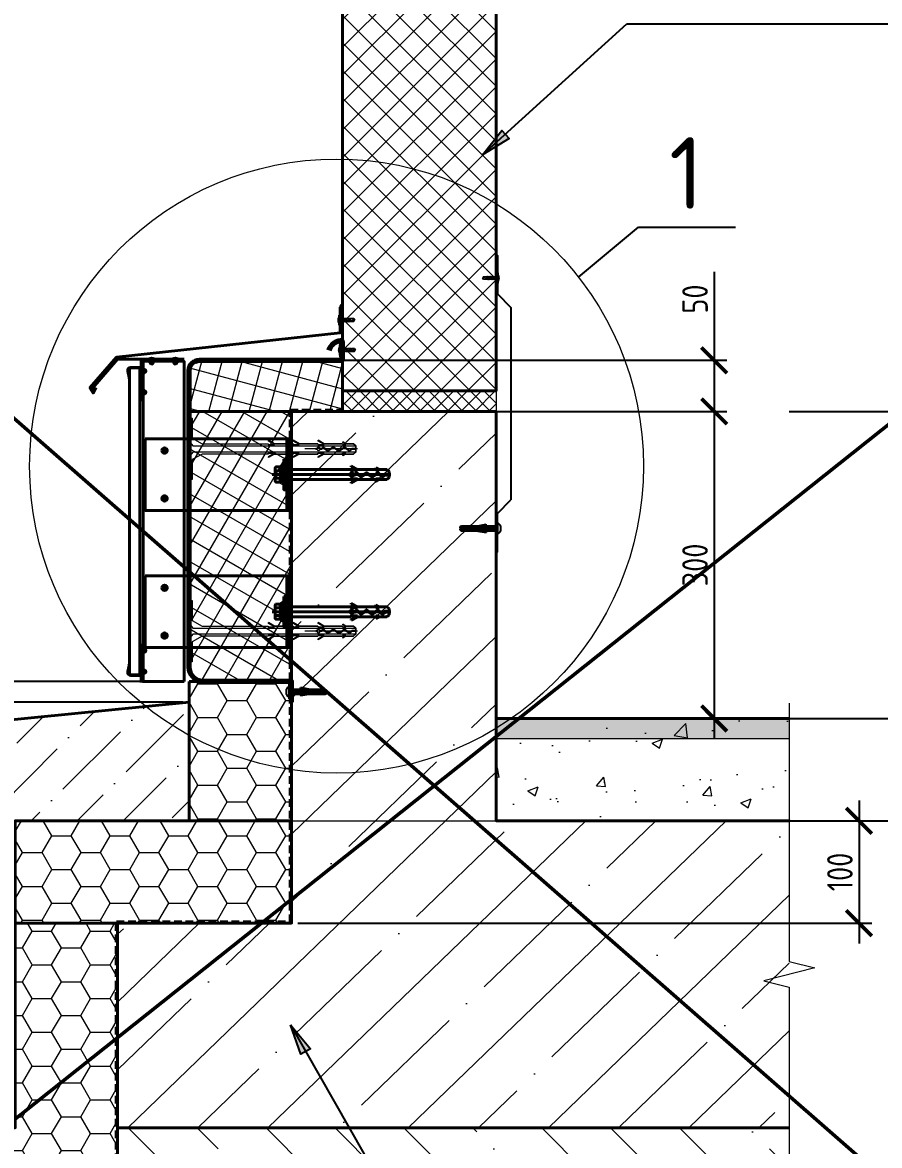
# Model space of a CAD drawing. Header units: millimetres. Extents: x -3689 to 2883575, y -702957 to -604547.
# Drawn here: x 2822318 to 2823156, y -689681 to -688583 of the extents above; entities that cross this region are included whole.
import ezdxf
from ezdxf import colors
from ezdxf.entities.mleader import LeaderData, LeaderLine
from ezdxf.enums import TextEntityAlignment as Align
from ezdxf.math import Vec2, Vec3

# ---------------------------------------------------------------- set-up
doc = ezdxf.new("R2010")
doc.units = ezdxf.units.MM
doc.set_wipeout_variables(frame=1)
doc.header["$PDMODE"] = 35
doc.linetypes.add('DASHED2', pattern=[0.375, 0.25, -0.125])
for name, color, linetype, lineweight in [('_PP_Hatch', 9, 'Continuous', 9), ('_PP_Primary Line Continuous', 3, 'Continuous', 40), ('_Выноска', 7, 'Continuous', 15), ('K_Dim', 165, 'Continuous', 13), ('гидроветрозащита', 10, 'Continuous', 70), ('Гидроизоляция монолита', 30, 'DASHED2', 50), ('Стены сечение', 7, 'Continuous', 40), ('Штрих Бетон неармированный', 7, 'Continuous', 15), ('Штрих Мин. Вата', 40, 'Continuous', 15)]:
    doc.layers.add(name, color=color, linetype=linetype, lineweight=lineweight)
doc.layers.add('S-WALL', color=7, linetype='Continuous')
doc.styles.add('GOST 2.304', font='CS_Gost2304.shx')
doc.styles.add('GOST-2.304_Type-B', font='GOST_Common.ttf')
doc.linetypes.add('зигзаг', pattern='A,0.00254,-5.08,[131,ltypeshp.shx,S=5.08,R=0,X=-5.08,Y=0],-10.16,[131,ltypeshp.shx,S=5.08,R=180,X=5.08,Y=0],-5.08', length=20.32254)
doc.dimstyles.new('SPDS', dxfattribs={"dimscale": 100, "dimtxt": 2.5, "dimasz": 2.5, "dimexe": 1.25, "dimexo": 0.625, "dimtad": 1, "dimdec": 0, "dimrnd": 0.001, "dimtxsty": 'GOST 2.304', "dimblk": 'ARCHTICK', "dimblk1": 'ARCHTICK', "dimblk2": 'ARCHTICK', "dimcen": 2.5, "dimdle": 2, "dimadec": 0, "dimazin": 2, "dimtfac": 0.75, "dimtdec": 4, "dimtmove": 1, "dimatfit": 3, "dimfxl": 1, "dimtolj": 1, "dimarcsym": 0})
pattern_1 = [(0, (2789971.068, -712260.213), (28.575, 16.497784), [19.05, -38.1]), (120, (2789971.068, -712260.213), (-28.575, 16.497784), [19.05, -38.1]), (60, (2789971.068, -712260.213), (6e-08, 32.995568), [-38.1, 19.05])]

# ---------------------------------------------------------------- blocks, each defined once
blk = doc.blocks.new('*U780')
at = {"color": 7}
for points in [[(-60.61, -10.61), (-50, 0)], [(-50, 0), (100.39, 0)], [(111, -10.61), (100.39, 0)], [(-80.61, -11.61), (-90.61, -11.61), (-90.61, -10.61), (-60.61, -10.61)], [(131, -11.61), (141, -11.61), (141, -10.61), (111, -10.61)]]:
    blk.add_lwpolyline(points, dxfattribs=at)
blk = doc.blocks.new('шуруп 4х40')
at = {"color": 0}
for p, q in [((-3.2, -2.9), (-3.2, 2.9)), ((-1.1, 5.3), (0, 5.3)), ((0, -5.3), (0, 5.3)), ((0, 1.9), (0.1, 2)), ((0.8, -1.7), (0, 1.1)), ((1.1, -2), (0.1, 2)), ((0.1, 2), (0.4, 1.7)), ((1.4, -1.7), (0.4, 1.7)), ((2.3, 1.7), (0.4, 1.7)), ((2.3, 1.7), (2.5, 2)), ((3.2, -1.7), (2.3, 1.7)), ((3.5, -2), (2.5, 2)), ((2.5, 2), (2.8, 1.7)), ((3.8, -1.7), (2.8, 1.7)), ((2.8, 1.7), (4.7, 1.7)), ((4.7, 1.7), (4.9, 2)), ((5.6, -1.7), (4.7, 1.7)), ((5.9, -2), (4.9, 2)), ((4.9, 2), (5.2, 1.7)), ((6.2, -1.7), (5.2, 1.7)), ((5.2, 1.7), (7.1, 1.7)), ((7.1, 1.7), (7.3, 2)), ((8.1, -1.7), (7.1, 1.7)), ((8.4, -2), (7.3, 2)), ((7.3, 2), (7.7, 1.7)), ((8.6, -1.7), (7.7, 1.7)), ((9.5, 1.7), (7.7, 1.7)), ((9.5, 1.7), (9.8, 2)), ((10.5, -1.7), (9.5, 1.7)), ((10.8, -2), (9.8, 2)), ((9.8, 2), (10.1, 1.7)), ((11.1, -1.7), (10.1, 1.7)), ((12, 1.7), (10.1, 1.7)), ((12, 1.7), (12.2, 2)), ((12.9, -1.7), (12, 1.7)), ((13.2, -2), (12.2, 2)), ((12.2, 2), (12.5, 1.7)), ((13.5, -1.7), (12.5, 1.7)), ((12.5, 1.7), (14.4, 1.7)), ((14.4, 1.7), (14.6, 2)), ((15.3, -1.7), (14.4, 1.7)), ((15.6, -2), (14.6, 2)), ((14.6, 2), (14.9, 1.7)), ((15.9, -1.7), (14.9, 1.7)), ((14.9, 1.7), (16.8, 1.7)), ((16.8, 1.7), (17.1, 2)), ((17.8, -1.7), (16.8, 1.7)), ((18.1, -2), (17.1, 2)), ((17.1, 2), (17.4, 1.7)), ((18.3, -1.7), (17.4, 1.7)), ((19.2, 1.7), (17.4, 1.7)), ((19.2, 1.7), (19.5, 2)), ((20.2, -1.7), (19.2, 1.7)), ((20.5, -2), (19.5, 2)), ((19.5, 2), (19.8, 1.7)), ((20.7, -1.7), (19.8, 1.7)), ((21.6, 1.7), (19.8, 1.7)), ((21.6, 1.7), (21.9, 2)), ((22.6, -1.7), (21.6, 1.7)), ((22.9, -2), (21.9, 2)), ((21.9, 2), (22.2, 1.7)), ((23.2, -1.7), (22.2, 1.7)), ((24, 1.7), (22.2, 1.7)), ((24, 1.7), (24.3, 2)), ((25, -1.7), (24, 1.7)), ((25.3, -2), (24.3, 2)), ((24.3, 2), (24.6, 1.7)), ((25.6, -1.7), (24.6, 1.7)), ((26.5, 1.7), (24.6, 1.7)), ((26.5, 1.7), (26.7, 2)), ((27.4, -1.7), (26.5, 1.7)), ((27.7, -2), (26.7, 2)), ((26.7, 2), (27, 1.7)), ((28, -1.7), (27, 1.7)), ((28.9, 1.7), (27, 1.7)), ((28.9, 1.7), (29.1, 2)), ((29.8, -1.7), (28.9, 1.7)), ((30.1, -2), (29.1, 2)), ((29.1, 2), (29.4, 1.7)), ((30.4, -1.7), (29.4, 1.7)), ((29.4, 1.7), (31.3, 1.7)), ((31.3, 1.7), (31.5, 2)), ((32.2, -1.7), (31.3, 1.7)), ((32.5, -2), (31.5, 2)), ((31.5, 2), (31.8, 1.7)), ((32.8, -1.7), (31.8, 1.7)), ((31.8, 1.7), (33.8, 1.7)), ((33.8, 1.7), (34, 2)), ((34.7, -1.7), (33.8, 1.7)), ((35, -2), (34, 2)), ((34, 2), (34.3, 1.7)), ((35.3, -1.7), (34.3, 1.7)), ((34.3, 1.7), (35.7, 1.7)), ((36.2, 1.5), (35.7, 1.7)), ((36.5, 1.7), (36.2, 1.5)), ((36.9, -1.2), (36.2, 1.5)), ((37.2, -1.4), (36.5, 1.7)), ((36.9, 1.2), (36.5, 1.7)), ((37.4, -1), (36.9, 1.2)), ((40, 0), (36.9, 1.2)), ((37.4, -1), (40, 0)), ((-1.1, -5.3), (0, -5.3)), ((0, -1.7), (0.8, -1.7)), ((0.8, -1.7), (1.1, -2)), ((1.4, -1.7), (1.1, -2)), ((1.4, -1.7), (3.2, -1.7)), ((3.2, -1.7), (3.5, -2)), ((3.8, -1.7), (3.5, -2)), ((3.8, -1.7), (5.6, -1.7)), ((5.6, -1.7), (5.9, -2)), ((6.2, -1.7), (5.9, -2)), ((6.2, -1.7), (8.1, -1.7)), ((8.1, -1.7), (8.4, -2)), ((8.6, -1.7), (8.4, -2)), ((8.6, -1.7), (10.5, -1.7)), ((10.5, -1.7), (10.8, -2)), ((11.1, -1.7), (10.8, -2)), ((11.1, -1.7), (12.9, -1.7)), ((12.9, -1.7), (13.2, -2)), ((13.5, -1.7), (13.2, -2)), ((13.5, -1.7), (15.3, -1.7)), ((15.3, -1.7), (15.6, -2)), ((15.9, -1.7), (15.6, -2)), ((15.9, -1.7), (17.8, -1.7)), ((17.8, -1.7), (18.1, -2)), ((18.3, -1.7), (18.1, -2)), ((18.3, -1.7), (20.2, -1.7)), ((20.2, -1.7), (20.5, -2)), ((20.7, -1.7), (20.5, -2)), ((20.7, -1.7), (22.6, -1.7)), ((22.6, -1.7), (22.9, -2)), ((23.2, -1.7), (22.9, -2)), ((23.2, -1.7), (25, -1.7)), ((25, -1.7), (25.3, -2)), ((25.6, -1.7), (25.3, -2)), ((25.6, -1.7), (27.4, -1.7)), ((27.4, -1.7), (27.7, -2)), ((28, -1.7), (27.7, -2)), ((28, -1.7), (29.8, -1.7)), ((29.8, -1.7), (30.1, -2)), ((30.4, -1.7), (30.1, -2)), ((30.4, -1.7), (32.2, -1.7)), ((32.2, -1.7), (32.5, -2)), ((32.8, -1.7), (32.5, -2)), ((32.8, -1.7), (34.7, -1.7)), ((34.7, -1.7), (35, -2)), ((35.3, -1.7), (35, -2)), ((35.3, -1.7), (35.7, -1.7)), ((35.7, -1.7), (36.9, -1.2)), ((36.9, -1.2), (37.2, -1.4)), ((37.2, -1.4), (37.4, -1))]:
    blk.add_line(p, q, dxfattribs=at)
for centre, start, end in [((1.8, 0.6), 122.3235, 155.8642), ((1.8, -0.6), 204.1358, 237.6765)]:
    blk.add_arc(centre, 5.56, start, end, dxfattribs=at)
blk = doc.blocks.new('дюбель 6х40')
for p, q in [((0, 3), (12, 3)), ((0, -3), (0, 3)), ((12, 3.6), (12.1, 4.5)), ((21, 2.1), (12, 3.6)), ((12, 3), (12, 2.1)), ((12, 2.1), (21, 2.1)), ((12, 0.3), (40, 0.3)), ((12, -0.3), (12, 0.3)), ((21, 3), (12.1, 4.5)), ((21, 3), (38.6, 3)), ((24, 1.2), (24, 3)), ((24, 1.2), (27.6, 1.2)), ((27.6, 1.2), (27.6, 3)), ((30, 1.2), (30, 3)), ((30, 1.2), (33.6, 1.2)), ((33.6, 1.2), (33.6, 3)), ((38.6, 3), (38.6, 0.3)), ((40, 1.8), (38.6, 3)), ((40, 1.8), (40, 0.3)), ((12, -3), (0, -3)), ((12, -0.3), (40, -0.3)), ((21, -2.1), (12, -3.6)), ((12, -2.1), (21, -2.1)), ((12, -3), (12, -2.1)), ((12, -3.6), (12.1, -4.5)), ((21, -3), (12.1, -4.5)), ((38.6, -3), (21, -3)), ((24, -1.2), (27.6, -1.2)), ((24, -1.2), (24, -3)), ((27.6, -1.2), (27.6, -3)), ((30, -1.2), (33.6, -1.2)), ((30, -1.2), (30, -3)), ((33.6, -1.2), (33.6, -3)), ((38.6, -0.3), (38.6, -3)), ((40, -1.8), (38.6, -3)), ((40, -0.3), (40, -1.8))]:
    blk.add_line(p, q)
blk = doc.blocks.new('*U636')
for name in ['шуруп 4х40', 'дюбель 6х40']:
    blk.add_blockref(name, (0, 0))
blk = doc.blocks.new('анкер')
at = {"color": 9, "ltscale": 10}
blk.add_line((10.1, 0), (-105.7, 0), dxfattribs=at)
at = {"color": 9, "ltscale": 5}
for p, q in [((-103, 6.2), (-102.4, 7.4)), ((-103, -6.2), (-103, 6.2)), ((-97.3, 7.4), (-102.4, 7.4)), ((-97.3, 3.7), (-102.4, 3.7)), ((-96.6, 8.7), (-97.3, 7.4)), ((-96.6, 8.7), (-96.6, -8.7)), ((-103, -6.2), (-102.4, -7.4)), ((-97.3, -3.7), (-102.4, -3.7)), ((-97.3, -7.4), (-102.4, -7.4)), ((-96.6, -8.7), (-97.3, -7.4))]:
    blk.add_line(p, q, dxfattribs=at)
at = {"color": 9}
for p, q in [((-96.1, 8.7), (-96.6, 8.7)), ((-96.1, -8.7), (-96.6, -8.7))]:
    blk.add_line(p, q, dxfattribs=at)
at = {"color": 9, "ltscale": 3}
blk.add_line((-96.1, 8.7), (-96.1, -8.7), dxfattribs=at)
at = {"color": 9, "ltscale": 7}
for p, q in [((-94.3, 4.9), (-28.6, 4.9)), ((-22.3, 4.9), (-28.4, 8.4)), ((-28.4, 8.4), (-28.4, 7.5)), ((-22.5, 4.1), (-28.4, 7.5)), ((-22.3, 4.9), (-4.3, 4.9)), ((-22.3, 4.9), (-4.3, 4.9)), ((-1.2, 4.9), (-4.3, 6.7)), ((-4.3, 6.7), (-4.3, 6.2)), ((-1.2, 4.1), (-4.3, 6.2)), ((-4.3, 4.9), (-4.3, 4.1)), ((-4.3, 4.1), (-1.2, 4.1)), ((-1.2, 4.9), (6.3, 4.9)), ((8.6, 3), (6.3, 4.9)), ((8.2, -0.5), (8.2, 0.5)), ((8.6, -3), (8.6, 3)), ((-94.3, -4.9), (-28.6, -4.9)), ((-22.5, -4.1), (-28.4, -7.5)), ((-22.3, -4.9), (-28.4, -8.4)), ((-28.4, -8.4), (-28.4, -7.5)), ((-24.9, -0.5), (-25.9, -0.5)), ((-22.3, -4.9), (-4.3, -4.9)), ((-4.3, -4.9), (-4.3, -4.1)), ((-4.3, -4.1), (-1.2, -4.1)), ((-1.2, -4.1), (-4.3, -6.2)), ((-1.2, -4.9), (-4.3, -6.7)), ((-4.3, -6.7), (-4.3, -6.2)), ((-1.2, -4.9), (6.3, -4.9)), ((8.6, -3), (6.3, -4.9))]:
    blk.add_line(p, q, dxfattribs=at)
at = {"color": 9, "ltscale": 5}
blk.add_lwpolyline([(-94.3, 14.9), (-91.4, 14.9), (-91.4, -14.9), (-94.3, -14.9)], close=True, dxfattribs=at)
at = {"color": 9, "ltscale": 7}
blk.add_lwpolyline([(-96.1, -8.9), (-94.3, -8.9), (-94.3, 8.9), (-96.1, 8.9)], close=True, dxfattribs=at)
for points in [[(-29.4, 0.5), (-30.2, 0.5)], [(-28.6, 4.9), (-28.6, 4.1), (-22.5, 4.1)], [(8.2, 0.5), (4.6, 0.5), (2.2, -1.7), (-2.5, 1.9), (-7.9, -1.7), (-13.6, 1.9), (-18.9, -1.7), (-23.3, 1.9), (-24.9, 0.5), (-26.4, 0.5)], [(8.2, -0.5), (4.6, -0.5), (2.2, -2.6), (-2.5, 1), (-7.9, -2.6), (-13.6, 1), (-18.9, -2.6), (-23.3, 0.9), (-24.9, -0.5), (-26.4, -0.5)], [(-29.4, -0.5), (-30.2, -0.5)], [(-28.6, -4.9), (-28.6, -4.1), (-22.5, -4.1)]]:
    blk.add_lwpolyline(points, dxfattribs=at)
for centre, radius, start, end in [((-30.2, 0), 0.471, 90, 270), ((-27.9, 0), 1.57, 17.4576, 162.5424), ((-27.9, 0), 1.57, 197.4576, 342.5424)]:
    blk.add_arc(centre, radius, start, end, dxfattribs=at)
at = {"color": 9, "ltscale": 5}
for points in [[(-102.4, 7.4), (-103.4, 5.6), (-102.4, 3.7)], [(-102.4, 3.7), (-103.4, 0), (-102.4, -3.7)], [(-97.3, 3.7), (-98.4, 5.6), (-97.3, 7.4)], [(-97.3, -3.7), (-98.4, 0), (-97.3, 3.7)], [(-102.4, -3.7), (-103.4, -5.6), (-102.4, -7.4)], [(-97.3, -7.4), (-98.4, -5.6), (-97.3, -3.7)]]:
    blk.add_rational_spline(points, [1.31624349047, 1.51986706708, 1.31624349047], degree=2, dxfattribs=at)
blk = doc.blocks.new('4.2x16')
at = {"lineweight": 0}
for p, q in [((-1.2, 5.3), (-1.2, -5.3)), ((14.9, 1.6), (16, 0))]:
    blk.add_line(p, q, dxfattribs=at)
for points in [[(-1.2, 3.6, 0.114819), (-2.1, 0.2), (-1.6, 0.2), (-1.6, -0.2), (-2.1, -0.2, 0.114819), (-1.2, -3.6)], [(0, -5.3), (0, 5.3, 0.414214), (-0.2, 5.5), (-1, 5.5, 0.414214), (-1.2, 5.3, 0.209763), (-1.2, 3.8)], [(0, 3.1, 0.414214), (1.5, 1.6), (3.3, 1.6), (3.6, 2.1)], [(14.2, -0.8, 0.131652), (14.9, -1.6), (16, 0), (14.2, -0.8), (9.9, 1.6), (14.9, 1.6), (14.7, 1.3), (15.7, -0.1)], [(-1.2, -3.8, 0.209763), (-1.2, -5.3, 0.414214), (-1, -5.5), (-0.2, -5.5, 0.414214), (0, -5.3)], [(5.1, -1.6), (1.5, -1.6, 0.414214), (0, -3.1)]]:
    blk.add_lwpolyline(points, format="xyb", dxfattribs=at)
for points in [[(0, -1.6), (0, -1.6), (0, 1.6)], [(3.6, 2.1), (5.4, -2.1)], [(3.9, 1.6), (5.3, 1.6)], [(5.6, 2.1), (7.4, -2.1)], [(5.9, 1.6), (7.3, 1.6)], [(7.6, 2.1), (9.4, -2.1)], [(7.9, 1.6), (9.3, 1.6)], [(14.7, 1.3), (11, 1.3), (14.6, -0.7)], [(7.1, -1.6), (5.7, -1.6)], [(9.1, -1.6), (7.7, -1.6)], [(11.1, -1.6), (9.7, -1.6)], [(11.7, -1.6), (11.4, -2.1)], [(14.9, -1.6), (11.7, -1.6)]]:
    blk.add_lwpolyline(points, dxfattribs=at)
for points in [[(3.6, 2.1), (5.7, -1.6), (5.4, -2.1), (3.3, 1.6)], [(5.3, 1.6), (5.6, 2.1), (7.7, -1.6), (7.4, -2.1)], [(7.3, 1.6), (7.6, 2.1), (9.7, -1.6), (9.4, -2.1)], [(9.6, 2.1), (11.4, -2.1), (9.3, 1.6), (9.6, 2.1), (11.7, -1.6)]]:
    blk.add_lwpolyline(points, close=True, dxfattribs=at)
blk = doc.blocks.new('*U549')
blk.add_blockref('4.2x16', (0, 0))
blk = doc.blocks.new('перфолента')
at = {"layer": '_PP_Primary Line Continuous', "color": 116, "true_color": 0x136734}
for points in [[(-3.3, -10.6), (-1.3, -10.6), (-1.3, 3.4), (-3.3, 3.4), (-3.3, -10.6)], [(-3.3, 3.4), (-1.3, -10.6), (-1.3, 3.4), (-3.3, -10.6)]]:
    blk.add_lwpolyline(points, dxfattribs=at)
blk = doc.blocks.new('кляммер')
at = {"layer": '_PP_Primary Line Continuous', "color": 7}
blk.add_lwpolyline([(0, 38), (0, 24.6), (-1, 24.6), (-1, 14.6), (0, 14.6), (0, 0)], dxfattribs=at)
blk.add_lwpolyline([(0, 0), (0, 6, 0.414214), (-1, 7), (-10.2, 7, -0.485847), (-13.1, 10.7), (-11.6, 16.8, 0.144281), (-11.7, 18), (-11.9, 18.6)], format="xyb", dxfattribs=at)
blk = doc.blocks.new('заклнпка')
at = {"layer": '_PP_Primary Line Continuous', "color": 7}
blk.add_lwpolyline([(-0.3, -2.4), (0, -2.4), (0, -1.4), (2, -1.4, 1.795088), (2, 1.6), (0, 1.6), (0, 2.6), (-0.3, 2.6, 0.29532)], format="xyb", close=True, dxfattribs=at)
blk = doc.blocks.new('ваыаы')
at = {"layer": '_PP_Primary Line Continuous', "color": 159, "true_color": 0x22346e}
blk.add_lwpolyline([(-141.4, 35), (0, 35), (0, -35), (-141.4, -35)], close=True, dxfattribs=at)
blk.add_lwpolyline([(0, -35), (-3, -35), (-3, 35), (0, 35), (-3, -35), (0, -35), (-3, 35)], dxfattribs=at)
blk = doc.blocks.new('_ARCHTICK')
at = {"color": 0, "linetype": 'ByBlock', "const_width": 0.15}
blk.add_lwpolyline([(-0.5, -0.5), (0.5, 0.5)], dxfattribs=at)
blk = doc.blocks.new('*D675')
at = {"layer": '_Выноска', "color": 0, "lineweight": -2, "transparency": 16777216}
for p, q in [((2822994, -688826.9), (2822994, -688913.2)), ((2822994, -688893.2), (2822994, -688983.2)), ((2822586.1, -688913.2), (2823006.5, -688913.2)), ((2822586.1, -688963.2), (2823006.5, -688963.2))]:
    blk.add_line(p, q, dxfattribs=at)
at = {"layer": 'Defpoints', "color": 0, "transparency": 16777216}
for p in [(2822579.9, -688913.2), (2822579.9, -688963.2), (2822994, -688963.2)]:
    blk.add_point(p, dxfattribs=at)
at = {"layer": '_Выноска', "color": 0, "lineweight": -2, "transparency": 16777216, "xscale": 25, "yscale": 25, "zscale": 25}
for p, rotation in [((2822994, -688913.2), 90), ((2822994, -688963.2), 270)]:
    blk.add_blockref('_ARCHTICK', p, dxfattribs=dict(at, rotation=rotation))
at = {"layer": '_Выноска', "color": 0, "transparency": 16777216, "insert": (2822975.3, -688853.4), "char_height": 25, "attachment_point": 5, "rotation": 90, "style": 'GOST 2.304'}
blk.add_mtext('\\A1;50', dxfattribs=at)
blk = doc.blocks.new('*D676')
at = {"layer": '_Выноска', "color": 0, "lineweight": -2, "transparency": 16777216}
for p, q in [((2822994, -688943.2), (2822994, -689283.2)), ((2822787.1, -688963.2), (2823006.5, -688963.2)), ((2822802, -689263.2), (2823006.5, -689263.2))]:
    blk.add_line(p, q, dxfattribs=at)
at = {"layer": 'Defpoints', "color": 0, "transparency": 16777216}
for p in [(2822780.9, -688963.2), (2822795.8, -689263.2), (2822994, -689263.2)]:
    blk.add_point(p, dxfattribs=at)
at = {"layer": '_Выноска', "color": 0, "lineweight": -2, "transparency": 16777216, "xscale": 25, "yscale": 25, "zscale": 25}
for p, rotation in [((2822994, -688963.2), 90), ((2822994, -689263.2), 270)]:
    blk.add_blockref('_ARCHTICK', p, dxfattribs=dict(at, rotation=rotation))
at = {"layer": '_Выноска', "color": 0, "transparency": 16777216, "insert": (2822975.3, -689113.2), "char_height": 25, "attachment_point": 5, "rotation": 90, "style": 'GOST 2.304'}
blk.add_mtext('\\A1;300', dxfattribs=at)
blk = doc.blocks.new('*D677')
at = {"layer": '_Выноска', "color": 0, "lineweight": -2, "transparency": 16777216}
for p, q in [((2821847.7, -689227.2), (2821847.7, -689467.2)), ((2822474.6, -689247.2), (2821835.2, -689247.2)), ((2821902, -689447.2), (2821835.2, -689447.2))]:
    blk.add_line(p, q, dxfattribs=at)
at = {"layer": 'Defpoints', "color": 0, "transparency": 16777216}
for p in [(2822480.9, -689247.2), (2821847.7, -689447.2), (2821908.3, -689447.2)]:
    blk.add_point(p, dxfattribs=at)
at = {"layer": '_Выноска', "color": 0, "lineweight": -2, "transparency": 16777216, "xscale": 25, "yscale": 25, "zscale": 25}
for p, rotation in [((2821847.7, -689247.2), 90), ((2821847.7, -689447.2), 270)]:
    blk.add_blockref('_ARCHTICK', p, dxfattribs=dict(at, rotation=rotation))
at = {"layer": '_Выноска', "color": 0, "transparency": 16777216, "insert": (2821829, -689347.2), "char_height": 25, "attachment_point": 5, "rotation": 90, "style": 'GOST 2.304'}
blk.add_mtext('\\A1;200', dxfattribs=at)
blk = doc.blocks.new('*D678')
at = {"layer": '_Выноска', "color": 0, "lineweight": -2, "transparency": 16777216}
for p, q in [((2821847.7, -689467.2), (2821847.7, -689227.2)), ((2822474.6, -689247.2), (2821835.2, -689247.2)), ((2821902, -689447.2), (2821835.2, -689447.2))]:
    blk.add_line(p, q, dxfattribs=at)
at = {"layer": 'Defpoints', "color": 0, "transparency": 16777216}
for p in [(2821847.7, -689247.2), (2822480.9, -689247.2), (2821908.3, -689447.2)]:
    blk.add_point(p, dxfattribs=at)
at = {"layer": '_Выноска', "color": 0, "lineweight": -2, "transparency": 16777216, "xscale": 25, "yscale": 25, "zscale": 25}
for p, rotation in [((2821847.7, -689247.2), 90), ((2821847.7, -689447.2), 270)]:
    blk.add_blockref('_ARCHTICK', p, dxfattribs=dict(at, rotation=rotation))
at = {"layer": '_Выноска', "color": 0, "transparency": 16777216, "insert": (2821829, -689347.2), "char_height": 25, "attachment_point": 5, "rotation": 90, "style": 'GOST 2.304'}
blk.add_mtext('\\A1;200', dxfattribs=at)
blk = doc.blocks.new('заккккккл')
at = {"layer": '_PP_Primary Line Continuous', "color": 7}
for radius in [2.61, 0.21]:
    blk.add_circle((0, 0), radius, dxfattribs=at)
blk = doc.blocks.new('Паршют')
at = {"color": 7}
for p, q in [((164.4, 0), (113, 0)), ((162.6, -0.5), (162.6, 0.5)), ((163, -3), (163, 3)), ((83.3, -4.2), (77.4, -7.6)), ((83.5, -5), (77.4, -8.5)), ((77.4, -8.5), (77.4, -7.6)), ((113, -5), (125.8, -5)), ((131.8, -4.2), (125.9, -7.6)), ((132, -5), (125.9, -8.5)), ((125.9, -8.5), (125.9, -7.6)), ((129.4, -0.5), (128.5, -0.5)), ((132, -5), (150, -5)), ((150, -5), (150, -4.2)), ((150, -4.2), (153.2, -4.2)), ((153.2, -4.2), (150.1, -6.3)), ((153.2, -5), (150.1, -6.8)), ((150.1, -6.8), (150.1, -6.3)), ((153.2, -5), (160.6, -5)), ((163, -3), (160.6, -5))]:
    blk.add_line(p, q, dxfattribs=at)
at = {"color": 7, "ltscale": 7}
for p, q in [((83.5, -5), (101.5, -5)), ((107.6, -4.2), (101.7, -7.6)), ((107.8, -5), (101.7, -8.5)), ((101.7, -8.5), (101.7, -7.6)), ((107.8, -5), (125.8, -5))]:
    blk.add_line(p, q, dxfattribs=at)
at = {"color": 7}
for points in [[(77.4, 7.6), (77.4, 8.5), (83.5, 5), (101.5, 5), (101.5, 4.2), (107.6, 4.2), (101.7, 7.6), (101.7, 8.5), (107.8, 5), (125.8, 5), (125.8, 4.2), (131.8, 4.2), (125.9, 7.6), (125.9, 8.5), (132, 5), (150, 5), (150, 4.2), (153.2, 4.2), (150.1, 6.3), (150.1, 6.8), (153.2, 5), (160.6, 5), (162.9, 3), (162.9, -3), (160.6, -5), (153.2, -5), (150.1, -6.8), (150.1, -6.3), (153.2, -4.2), (150, -4.2), (150, -5), (132, -5), (125.9, -8.5), (125.9, -7.6), (131.8, -4.2), (125.8, -4.2), (125.8, -5), (107.8, -5), (101.7, -8.5), (101.7, -7.6), (107.6, -4.2), (101.5, -4.2), (101.5, -5), (83.5, -5), (77.4, -8.5), (77.4, -7.6), (83.3, -4.2), (77.2, -4.2), (77.2, -5), (12.7, -5), (3, -10.4), (3, -30), (0, -30), (0, 30), (3, 30), (3, 10.4), (12.7, 5), (77.2, 5), (77.2, 4.2), (83.3, 4.2), (77.4, 7.6)], [(162.9, -3), (3.4, -3), (0.6, -6.7), (0.6, -6.7), (0, -6.7), (0, 6.7), (0.6, 6.7), (0.6, 6.7), (3.4, 3), (162.9, 3)], [(113, 5), (125.8, 5), (125.8, 4.2), (131.8, 4.2), (125.9, 7.6)], [(125, 0.5), (124.1, 0.5)], [(132, 5), (125.9, 8.5), (125.9, 7.6)], [(162.6, 0.5), (158.9, 0.5), (156.6, -1.7), (151.9, 1.9), (146.5, -1.7), (140.8, 1.9), (135.5, -1.7), (131.1, 1.9), (129.4, 0.5), (128, 0.5)], [(162.6, -0.5), (158.9, -0.5), (156.6, -2.6), (151.9, 1), (146.5, -2.6), (140.8, 1), (135.5, -2.6), (131.1, 0.9), (129.4, -0.5), (128, -0.5)], [(150, 5), (132, 5), (150, 5), (150, 4.2), (153.2, 4.2), (150.1, 6.3)], [(163, 3), (160.6, 5), (153.2, 5), (150.1, 6.8), (150.1, 6.3)], [(77.2, -5), (77.2, -4.2), (83.3, -4.2)], [(125, -0.5), (124.1, -0.5)], [(125.8, -5), (125.8, -4.2), (131.8, -4.2)]]:
    blk.add_lwpolyline(points, dxfattribs=at)
at = {"color": 7, "ltscale": 7}
for points in [[(83.5, 5), (101.5, 5), (83.5, 5), (77.4, 8.5), (77.4, 7.6)], [(101.5, 5), (101.5, 4.2), (107.6, 4.2), (101.7, 7.6)], [(107.8, 5), (125.8, 5), (107.8, 5), (101.7, 8.5), (101.7, 7.6)], [(101.5, -5), (101.5, -4.2), (107.6, -4.2)]]:
    blk.add_lwpolyline(points, dxfattribs=at)
at = {"color": 7}
for centre, radius, start, end in [((124.1, 0), 0.471, 90, 270), ((126.5, 0), 1.57, 17.4576, 162.5424), ((126.5, 0), 1.57, 197.4576, 342.5424)]:
    blk.add_arc(centre, radius, start, end, dxfattribs=at)
blk = doc.blocks.new('*D673')
at = {"layer": '_Выноска', "color": 0, "lineweight": -2, "transparency": 16777216}
for p, q in [((2823135.6, -689343.2), (2823135.6, -689483.2)), ((2823073.6, -689363.2), (2823148.1, -689363.2)), ((2822587.1, -689463.2), (2823148.1, -689463.2))]:
    blk.add_line(p, q, dxfattribs=at)
at = {"layer": 'Defpoints', "color": 0, "transparency": 16777216}
for p in [(2823067.4, -689363.2), (2822580.9, -689463.2), (2823135.6, -689463.2)]:
    blk.add_point(p, dxfattribs=at)
at = {"layer": '_Выноска', "color": 0, "lineweight": -2, "transparency": 16777216, "xscale": 25, "yscale": 25, "zscale": 25}
for p, rotation in [((2823135.6, -689363.2), 90), ((2823135.6, -689463.2), 270)]:
    blk.add_blockref('_ARCHTICK', p, dxfattribs=dict(at, rotation=rotation))
at = {"layer": '_Выноска', "color": 0, "transparency": 16777216, "insert": (2823116.9, -689413.2), "char_height": 25, "attachment_point": 5, "rotation": 90, "style": 'GOST 2.304'}
blk.add_mtext('\\A1;100', dxfattribs=at)
blk = doc.blocks.new('*D674')
at = {"layer": '_Выноска', "color": 0, "lineweight": -2, "transparency": 16777216}
for p, q in [((2821813.4, -689226.9), (2821813.4, -689173.9)), ((2821847.7, -689207.2), (2821847.7, -689267.2)), ((2821847.7, -689237.2), (2821813.4, -689226.9)), ((2822474.6, -689227.2), (2821835.2, -689227.2)), ((2822474.6, -689247.2), (2821835.2, -689247.2))]:
    blk.add_line(p, q, dxfattribs=at)
at = {"layer": 'Defpoints', "color": 0, "transparency": 16777216}
for p in [(2822480.9, -689227.2), (2821847.7, -689247.2), (2822480.9, -689247.2)]:
    blk.add_point(p, dxfattribs=at)
at = {"layer": '_Выноска', "color": 0, "lineweight": -2, "transparency": 16777216, "xscale": 25, "yscale": 25, "zscale": 25}
for p, rotation in [((2821847.7, -689227.2), 90), ((2821847.7, -689247.2), 270)]:
    blk.add_blockref('_ARCHTICK', p, dxfattribs=dict(at, rotation=rotation))
at = {"layer": '_Выноска', "color": 0, "transparency": 16777216, "insert": (2821794.6, -689200.4), "char_height": 25, "attachment_point": 5, "rotation": 90, "style": 'GOST 2.304'}
blk.add_mtext('\\A1;20', dxfattribs=at)
blk = doc.blocks.new('_TagCircle')
at = {"color": 0, "linetype": 'ByBlock', "lineweight": -2, "transparency": 16777216}
blk.add_circle((0, 0), 4, dxfattribs=at)
at = {"color": 0, "transparency": 16777216}
blk.add_attdef('НОМЕРЯРЛЫКА', text='', height=3, dxfattribs=at).set_placement((0, -1.5), align=Align.CENTER)
blk = doc.blocks.new('_Open90')
at = {"color": 0, "linetype": 'ByBlock', "lineweight": -2}
for p, q in [((-0.5, 0.5), (0, 0)), ((0, 0), (-1, 0)), ((0, 0), (-0.5, -0.5))]:
    blk.add_line(p, q, dxfattribs=at)

msp = doc.modelspace()

# ---------------------------------------------------------------- hatches: boundary and pattern name
for points in [[(2822767.7034, -688712.6072), (2822786.3433, -688688.5129), (2822793.4599, -688696.3412)], [(2822579.866, -689562.6638), (2822599.3173, -689586.1079), (2822590.1259, -689591.3468)]]:
    msp.add_hatch(color=7).paths.add_polyline_path(points, flags=0)
at = {"layer": '_PP_Hatch', "ltscale": 20}
h = msp.add_hatch(dxfattribs=at)
h.set_pattern_fill('ANSI36', scale=10)
h.set_pattern_definition([(45, (2791723.503, -715745.504), (16.83798, 61.73926), [79.375, -15.875, 0, -15.875])])
h.paths.add_polyline_path([(2821908.2592, -689447.1638), (2822310.866, -689447.1638), (2822310.866, -689363.1638), (2822480.866, -689363.1638), (2822480.866, -689247.1638), (2821908.2592, -689304.4245)])
at = {"layer": '_PP_Hatch', "ltscale": 10}
h = msp.add_hatch(dxfattribs=at)
h.set_pattern_fill('ANSI35', scale=15, angle=90)
h.set_pattern_definition([(135, (2755275.23, -702531.26), (-67.35192, -67.35192), []), (135, (2755275.23, -702463.91), (-67.35192, -67.35192), [119.0625, -23.8125, 0, -23.8125])])
h.paths.add_polyline_path([(2822780.866, -689663.1638), (2822410.866, -689663.1638), (2822410.866, -689763.1638), (2822780.866, -689763.1638)])
h.paths.add_polyline_path([(2823067.3912, -689763.1638), (2823067.3912, -689663.1638), (2822780.866, -689663.1638), (2822780.866, -689763.1638)])
at = {"layer": '_Выноска'}
h = msp.add_hatch(color=7, dxfattribs=at)
h.dxf.hatch_style = 1
h.paths.add_polyline_path([(2822780.866, -689263.1638), (2823067.3912, -689263.1638), (2823067.3912, -689283.1638), (2822780.866, -689283.1638)])
at = {"layer": 'S-WALL'}
h = msp.add_hatch(color=7, dxfattribs=at)
h.set_gradient(color2=(0, 0, 0))
edge = h.paths.add_edge_path()
edge.add_line((2822628.2774, -688861.4606), (2822628.2774, -688886.4606))
edge.add_line((2822628.2774, -688886.4606), (2822630.866, -688886.4606))
edge.add_line((2822630.866, -688886.4606), (2822630.866, -688859.083))
edge.add_line((2822630.866, -688859.083), (2822630.2774, -688859.083))
edge.add_arc((2822630.2774, -688861.083), 2, 90, 180)
edge.add_line((2822628.2774, -688861.083), (2822628.2774, -688861.4606))
at = {"layer": 'Штрих Бетон неармированный'}
h = msp.add_hatch(dxfattribs=at)
h.set_pattern_fill('AR-CONC', scale=0.57)
h.set_pattern_definition([(50, (2791893.5, -715761.504), (103.84526, -9.08528), [10.8585, -119.4435]), (355, (2791893.5, -715761.5), (-20.08875, 108.9024), [8.6868, -95.55513]), (100.45144, (2791902.16, -715762.26), (83.7565, 99.81712), [9.2283, -101.51144]), (46.1842, (2791893.5, -715732.55), (154.51505, -23.96413), [16.28775, -179.16525]), (96.63556, (2791906.38, -715734.55), (135.32036, 141.0329), [13.84246, -152.2673]), (351.18415, (2791893.5, -715732.55), (135.32036, 141.0329), [13.0302, -143.33205]), (21, (2791907.98, -715739.79), (86.4202, -58.29116), [10.8585, -119.4435]), (326, (2791907.98, -715739.79), (35.22716, 104.98714), [8.6868, -95.5548]), (71.45144, (2791915.18, -715744.65), (121.64736, 46.69598), [9.2283, -101.51126]), (37.5, (2791893.503, -715761.504), (1.760504, 48.196372), [0, -94.39656, 0, -97.0026, 0, -95.91675]), (7.5, (2791893.503, -715761.504), (38.08721, 57.10293), [0, -55.30596, 0, -92.22486, 0, -36.55695]), (327.5, (2791861.217, -715761.504), (77.28664, -3.265384), [0, -36.195, 0, -112.9284, 0, -149.8473]), (317.5, (2791846.74, -715761.504), (84.43363, 14.4931), [0, -47.0535, 0, -74.99604, 0, -106.4133])])
h.paths.add_polyline_path([(2823067.3912, -689363.1638), (2823067.3912, -689263.1638), (2822780.866, -689263.1638), (2822780.866, -689363.1638)])
at = {"layer": 'Штрих Мин. Вата'}
h = msp.add_hatch(dxfattribs=at)
h.set_pattern_fill('ANSI37', scale=6)
h.set_pattern_definition([(45, (2791893.503, -715761.504), (-13.470384, 13.470384), []), (135, (2791893.503, -715761.504), (-13.470384, -13.470384), [])])
h.paths.add_polyline_path([(2822630.866, -688556.7603), (2822780.866, -688556.7603), (2822780.866, -688943.1638), (2822630.866, -688943.1638)])
h = msp.add_hatch(dxfattribs=at)
h.set_pattern_fill('ANSI37', scale=6, angle=30)
h.set_pattern_definition([(75, (2791893.503, -718985.454), (-18.400887, 4.930503), []), (165, (2791893.503, -718985.454), (-4.930503, -18.400887), [])])
edge = h.paths.add_edge_path()
edge.add_line((2822630.866, -688963.1638), (2822630.866, -688913.1638))
edge.add_line((2822630.866, -688913.1638), (2822490.866, -688913.1638))
edge.add_arc((2822490.866, -688923.1638), 10, 90, 180)
edge.add_line((2822480.866, -688923.1638), (2822480.866, -688963.1638))
edge.add_line((2822480.866, -688963.1638), (2822630.866, -688963.1638))
h = msp.add_hatch(dxfattribs=at)
h.set_pattern_fill('ANSI37', scale=3)
h.set_pattern_definition([(45, (2791893.503, -715761.504), (-6.735192, 6.735192), []), (135, (2791893.503, -715761.504), (-6.735192, -6.735192), [])])
h.paths.add_polyline_path([(2822630.866, -688943.1638), (2822780.866, -688943.1638), (2822780.866, -688963.1638), (2822630.866, -688963.1638)])
h = msp.add_hatch(dxfattribs=at)
h.set_pattern_fill('ANSI37', scale=6, angle=15)
h.set_pattern_definition([(60, (2791893.503, -718985.454), (-16.497784, 9.525), []), (150, (2791893.503, -718985.454), (-9.525, -16.497784), [])])
edge = h.paths.add_edge_path()
edge.add_line((2822580.866, -689227.1638), (2822580.866, -688963.1638))
edge.add_line((2822580.866, -688963.1638), (2822480.866, -688963.1638))
edge.add_line((2822480.866, -688963.1638), (2822480.866, -689213.1638))
edge.add_arc((2822495.5091, -689212.7667), 14.6486, 181.5534899, 259.3691275)
edge.add_line((2822492.8068, -689227.1638), (2822580.866, -689227.1638))
h = msp.add_hatch(dxfattribs=at)
h.set_pattern_fill('HONEY', scale=6)
h.set_pattern_definition(pattern_1)
h.paths.add_polyline_path([(2822480.866, -689227.1638), (2822580.866, -689227.1638), (2822580.866, -689363.1638), (2822480.866, -689363.1638)])
h = msp.add_hatch(dxfattribs=at)
h.set_pattern_fill('HONEY', scale=6)
h.set_pattern_definition(pattern_1)
h.paths.add_polyline_path([(2822310.866, -689463.1638), (2822580.866, -689463.1638), (2822580.866, -689363.1638), (2822310.866, -689363.1638)])
h = msp.add_hatch(dxfattribs=at)
h.set_pattern_fill('HONEY', scale=6)
h.set_pattern_definition([(0, (2791723.503, -718985.454), (28.575, 16.497784), [19.05, -38.1]), (120, (2791723.503, -718985.454), (-28.575, 16.497784), [19.05, -38.1]), (60, (2791723.503, -718985.454), (6e-08, 32.995568), [-38.1, 19.05])])
h.paths.add_polyline_path([(2822310.866, -689463.1638), (2822310.866, -689663.1638), (2821908.2592, -689663.1638), (2821908.2592, -689763.1638), (2822410.866, -689763.1638), (2822410.866, -689463.1638)])

# ---------------------------------------------------------------- linework, layer by layer
at = {"color": 7}
msp.add_line((2822861.4235, -688831.9864), (2822919.9994, -688783.2317), dxfattribs=at)
for points in [[(2822767.7034, -688712.6072), (2822908.6769, -688584.4497)], [(2822908.6769, -688584.4497), (2823487.6466, -688584.4497)], [(2822919.9994, -688783.2317), (2823014.9994, -688783.2317)], [(2823067.3912, -689263.1638), (2823206.7837, -689263.1638)], [(2823067.3912, -689363.1638), (2823206.7837, -689363.1638)], [(2822579.866, -689562.6638), (2822766.5826, -689890.2492)]]:
    msp.add_lwpolyline(points, dxfattribs=at)
for points in [[(2822767.7034, -688712.6072), (2822786.3433, -688688.5129), (2822793.4599, -688696.3412)], [(2822579.866, -689562.6638), (2822599.3173, -689586.1079), (2822590.1259, -689591.3468)]]:
    msp.add_lwpolyline(points, close=True, dxfattribs=at)
at = {"color": 7, "elevation": 0.3015}
msp.add_lwpolyline([(2823067.3912, -688963.1638), (2823207.5639, -688963.1638)], dxfattribs=at)
at = {"layer": '_PP_Hatch', "color": 7, "linetype": 'Continuous', "ltscale": 10}
for p, q in [((2822580.866, -689013.1638), (2822580.866, -688963.1638)), ((2822580.866, -689103.1638), (2822580.866, -689053.1638)), ((2822580.866, -689193.1638), (2822580.866, -689143.1638))]:
    msp.add_line(p, q, dxfattribs=at)
at = {"layer": '_PP_Hatch', "color": 7, "ltscale": 10}
msp.add_lwpolyline([(2822580.866, -688963.1638), (2822580.866, -689363.1638)], dxfattribs=at)
at = {"layer": '_PP_Primary Line Continuous', "color": 7, "ltscale": 10}
for points in [[(2822630.866, -688556.7603), (2822630.866, -688943.1638), (2822780.866, -688943.1638), (2822780.866, -688556.7603)], [(2823067.3912, -689363.1638), (2822780.866, -689363.1638)], [(2821908.2592, -689663.1638), (2822310.866, -689663.1638), (2822310.866, -689463.1638), (2822410.866, -689463.1638), (2822410.866, -689763.1638), (2821908.2592, -689763.1638)]]:
    msp.add_lwpolyline(points, dxfattribs=at)
at = {"layer": '_PP_Primary Line Continuous', "color": 7}
for points in [[(2822628.2774, -688861.4606), (2822628.2774, -688886.4606), (2822409.9565, -688910.1638), (2822409.9565, -688910.1638), (2822383.7829, -688940.1737), (2822386.9391, -688945.3162), (2822389.7249, -688939.8638)], [(2822475.866, -688912.1638), (2822410.866, -688912.1638), (2822386.2564, -688940.3804), (2822386.7795, -688941.2327), (2822387.9439, -688938.9538)], [(2822474.866, -688913.1638), (2822434.866, -688913.1638), (2822434.866, -688953.1638)], [(2822475.866, -689227.1638), (2822435.866, -689227.1638), (2822435.866, -688914.1638), (2822475.866, -688914.1638), (2822475.866, -689227.1638)], [(2823067.3912, -689363.1638), (2822780.866, -689363.1638), (2822780.866, -689263.1638), (2823067.3912, -689263.1638)]]:
    msp.add_lwpolyline(points, dxfattribs=at)
at = {"layer": '_PP_Primary Line Continuous', "color": 7, "ltscale": 10}
msp.add_lwpolyline([(2822630.866, -688963.1638), (2822630.866, -688913.1638), (2822490.866, -688913.1638, 0.414213562), (2822480.866, -688923.1638), (2822480.866, -688963.1638), (2822630.866, -688963.1638)], format="xyb", dxfattribs=at)
at = {"layer": '_PP_Primary Line Continuous', "color": 7}
msp.add_lwpolyline([(2822432.5733, -688920.6509), (2822422.5733, -688920.6509), (2822422.5733, -689220.6509), (2822432.5733, -689220.6509)], close=True, dxfattribs=at)
at = {"layer": '_PP_Primary Line Continuous', "color": 7, "ltscale": 10}
msp.add_lwpolyline([(2822580.866, -689227.1638), (2822580.866, -688963.1638), (2822480.866, -688963.1638), (2822480.866, -689213.1638, 0.353213521), (2822492.8068, -689227.1638)], format="xyb", close=True, dxfattribs=at)
for points in [[(2822480.866, -689227.1638), (2822580.866, -689227.1638), (2822580.866, -689363.1638), (2822480.866, -689363.1638)], [(2822310.866, -689463.1638), (2822580.866, -689463.1638), (2822580.866, -689363.1638), (2822310.866, -689363.1638)]]:
    msp.add_lwpolyline(points, close=True, dxfattribs=at)
at = {"layer": '_Выноска', "color": 7}
msp.add_lwpolyline([(2823067.3912, -689248.1638), (2823067.3912, -689263.1638), (2823067.3912, -689500.6638), (2823092.3912, -689506.9138), (2823042.3912, -689519.4138), (2823067.3912, -689525.6638), (2823067.3912, -689763.1638), (2823067.3912, -689778.1638)], dxfattribs=at)
msp.add_lwpolyline([(2822780.866, -689263.1638), (2823067.3912, -689263.1638), (2823067.3912, -689283.1638), (2822780.866, -689283.1638)], close=True, dxfattribs=at)
at = {"layer": '_Выноска', "color": 7, "linetype": 'зигзаг'}
msp.add_lwpolyline([(2822580.866, -689363.1638), (2822780.866, -689363.1638)], dxfattribs=at)
at = {"layer": '_Выноска', "color": 7}
msp.add_circle((2822624.919, -689016.5552), 300, dxfattribs=at)
at = {"layer": 'K_Dim', "color": 7}
msp.add_lwpolyline([(2822630.866, -688943.1638), (2822780.866, -688943.1638), (2822780.866, -688963.1638), (2822630.866, -688963.1638)], close=True, dxfattribs=at)
at = {"layer": 'S-WALL', "color": 7}
msp.add_lwpolyline([(2822628.2774, -688861.4606), (2822628.2774, -688861.4606), (2822628.2774, -688886.4606), (2822630.866, -688886.4606), (2822630.866, -688859.083), (2822630.2774, -688859.083, 0.414213562), (2822628.2774, -688861.083), (2822628.2774, -688861.4606)], format="xyb", dxfattribs=at)
at = {"layer": 'гидроветрозащита', "color": 7}
msp.add_lwpolyline([(2822580.866, -689247.1638), (2822580.866, -689227.1638), (2822492.8068, -689227.1638, -0.353213521), (2822480.866, -689213.1638), (2822480.866, -688923.1638, -0.414213562), (2822490.866, -688913.1638), (2822629.866, -688913.1638, 0.414213562), (2822630.866, -688912.1638), (2822630.866, -688896.1638, 0.494510437), (2822628.6515, -688894.2126), (2822628.6515, -688894.2126, 0.314575218), (2822617.464, -688903.5028)], format="xyb", dxfattribs=at)
msp.add_lwpolyline([(2822580.866, -689247.1638), (2822580.866, -689227.1638), (2822492.8068, -689227.1638, -0.353213521), (2822480.866, -689213.1638), (2822480.866, -688923.1638, -0.414213562), (2822490.866, -688913.1638), (2822629.866, -688913.1638, 0.414213562), (2822630.866, -688912.1638), (2822630.866, -688896.1638, 0.494510437), (2822628.6515, -688894.2126), (2822628.6515, -688894.2126, 0.314575218), (2822617.464, -688903.5028)], format="xyb", dxfattribs=at)
at = {"layer": 'Стены сечение', "color": 7, "ltscale": 100}
msp.add_line((2822480.866, -689247.1638), (2821908.2592, -689304.4245), dxfattribs=at)
msp.add_lwpolyline([(2822480.866, -689247.1638), (2822480.866, -689363.1638)], dxfattribs=at)

# ---------------------------------------------------------------- block references
at = {"layer": '_PP_Primary Line Continuous', "color": 7, "xscale": -1, "rotation": 180}
for name, p in [('кляммер', (2822433.866, -688913.1638)), ('заккккккл', (2822456.7766, -689001.4752)), ('заккккккл', (2822456.7766, -689135.5438)), ('заклнпка', (2822433.866, -689196.7969)), ('заклнпка', (2822433.866, -689217.3812))]:
    msp.add_blockref(name, p, dxfattribs=at)
at = {"layer": '_PP_Primary Line Continuous', "color": 7, "rotation": 270}
for p in [(2822444.0299, -688912.1638), (2822467.2768, -688912.1638)]:
    msp.add_blockref('заклнпка', p, dxfattribs=at)
at = {"layer": '_PP_Primary Line Continuous', "color": 7}
for name, p in [('заклнпка', (2822433.866, -688923.9207)), ('заклнпка', (2822433.866, -688944.505)), ('анкер', (2822667.7436, -689024.8356)), ('заккккккл', (2822456.7766, -689048.1959)), ('анкер', (2822667.7436, -689158.9041)), ('заккккккл', (2822456.7766, -689182.2645)), ('кляммер', (2822433.866, -689228.1638)), ('перфолента', (2822582.1305, -689233.5165))]:
    msp.add_blockref(name, p, dxfattribs=at)
at = {"layer": 'S-WALL', "color": 7}
for name, p, xscale, yscale, zscale, rotation in [('*U780', (2822795.3742, -688924.1672), 1.25, 1.25, 1.25, 270), ('*U549', (2822782.116, -688832.8229), 0.9090909090909092, 0.9090909090909092, 0.9090909090909092, 180.0000000003209), ('*U549', (2822628.2774, -688873.9606), -0.9090909090909092, 0.9090909090909092, 0.9090909090909092, 180), ('*U549', (2822628.866, -688903.1638), -0.9090909090909092, 0.9090909090909092, 0.9090909090909092, 180), ('*U636', (2822782.116, -689077.5606), 0.906249999999818, 0.906249999999818, 0.906249999999818, 180)]:
    msp.add_blockref(name, p, dxfattribs=dict(at, xscale=xscale, yscale=yscale, zscale=zscale, rotation=rotation))
msp.add_blockref('перфолента', (2822632.1305, -688899.5165), dxfattribs=at)
at = {"layer": 'S-WALL', "color": 7, "xscale": 0.906249999999818, "yscale": 0.906249999999818, "zscale": 0.906249999999818}
msp.add_blockref('*U636', (2822578.866, -689237.1638), dxfattribs=at)
at = {"layer": 'Гидроизоляция монолита', "color": 7}
for p in [(2822579.366, -689024.8356), (2822579.366, -689158.9041)]:
    msp.add_blockref('ваыаы', p, dxfattribs=at)

# ---------------------------------------------------------------- texts
at = {"color": 7, "style": 'GOST-2.304_Type-B'}
msp.add_text('1', height=70, dxfattribs=at).set_placement((2822949.9994, -688765.2317))

# ---------------------------------------------------------------- dimensions: what is measured, and where the dimension line sits
at = {"layer": '_Выноска', "color": 7}
dim = msp.add_linear_dim(base=(2822994.0388, -688963.1638), p1=(2822579.866, -688913.1638), p2=(2822579.866, -688963.1638), angle=90, dimstyle='SPDS', override={"dimscale": 10}, dxfattribs=at)
dim.commit()
dim.dimension.update_dxf_attribs({"geometry": '*D675', "text_midpoint": (2822997.2498, -688853.3718), "dimtype": 160})
for base, p1, p2, picture, middle in [((2822994.0388, -689263.1638), (2822780.866, -688963.1638), (2822795.7528, -689263.1638), '*D676', (2822975.2888, -689113.1638)), ((2821847.7473, -689447.1638), (2822480.866, -689247.1638), (2821908.2592, -689447.1638), '*D677', (2821828.9973, -689347.1638)), ((2821847.7473, -689247.1638), (2821908.2592, -689447.1638), (2822480.866, -689247.1638), '*D678', (2821828.9973, -689347.1638)), ((2823135.6491, -689463.1638), (2823067.3912, -689363.1638), (2822580.866, -689463.1638), '*D673', (2823116.8991, -689413.1638))]:
    dim = msp.add_linear_dim(base=base, p1=p1, p2=p2, angle=90, dimstyle='SPDS', override={"dimscale": 10}, dxfattribs=at)
    dim.commit()
    dim.dimension.update_dxf_attribs({"geometry": picture, "text_midpoint": middle})

# ---------------------------------------------------------------- next in the draw order: block references
for p in [(2822480.866, -688999.8356), (2822480.866, -689177.8537)]:
    msp.add_blockref('Паршют', p, dxfattribs=at)

# ---------------------------------------------------------------- next in the draw order: hatches: boundary and pattern name
at = {"layer": '_PP_Hatch', "ltscale": 10}
h = msp.add_hatch(dxfattribs=at)
h.set_pattern_fill('ANSI35', scale=15, angle=359)
h.set_pattern_definition([(44, (2789971.07, -712260.21), (-66.1662, 68.51712), []), (44, (2790038.41, -712261.39), (-66.1662, 68.51712), [119.0625, -23.8125, 0, -23.8125])])
h.paths.add_polyline_path([(2823067.3912, -689663.1638), (2822410.866, -689663.1638), (2822410.866, -689463.1638), (2822580.866, -689463.1638), (2822580.866, -688963.1638), (2822780.866, -688963.1638), (2822780.866, -689363.1638), (2823067.3912, -689363.1638)])

# ---------------------------------------------------------------- next in the draw order: linework, layer by layer
at = {"color": 14, "lineweight": 50}
for p, q in [((2824022.2454, -688294.1016), (2821591.4229, -690226.2404)), ((2821675.6412, -688416.5338), (2823677.7182, -690165.0248))]:
    msp.add_line(p, q, dxfattribs=at)
at = {"layer": '_PP_Primary Line Continuous', "color": 7, "ltscale": 10}
msp.add_lwpolyline([(2823067.3912, -689363.1638), (2823067.3912, -689363.1638), (2822780.866, -689363.1638), (2822780.866, -689163.1638), (2822780.866, -688963.1638), (2822580.866, -688963.1638), (2822580.866, -689363.1638), (2822580.866, -689363.1638), (2822580.866, -689463.1638), (2822410.866, -689463.1638), (2822410.866, -689631.8288), (2822410.866, -689663.1638), (2822580.866, -689663.1638), (2823067.3912, -689663.1638)], dxfattribs=at)
at = {"layer": 'Гидроизоляция монолита', "color": 7, "ltscale": 30}
msp.add_lwpolyline([(2822409.866, -689763.1638), (2822409.866, -689463.1638), (2822409.866, -689462.1638), (2822579.866, -689462.1638), (2822579.866, -688962.1638), (2822630.866, -688962.1638)], dxfattribs=at)

# ---------------------------------------------------------------- next in the draw order: dimensions: what is measured, and where the dimension line sits
at = {"layer": '_Выноска', "color": 7}
dim = msp.add_linear_dim(base=(2821847.7473, -689247.1638), p1=(2822480.866, -689227.1638), p2=(2822480.866, -689247.1638), angle=90, dimstyle='SPDS', override={"dimscale": 10}, dxfattribs=at)
dim.commit()
dim.dimension.update_dxf_attribs({"geometry": '*D674', "text_midpoint": (2821794.6223, -689220.6013)})

# ---------------------------------------------------------------- next in the draw order: leaders
ml = msp.add_multileader_block('Standard')
ml.set_content('_TagCircle', color=256, scale=100)
ml.set_attribute('НОМЕРЯРЛЫКА', 'В', width=0)
ml.set_leader_properties()
ml.set_arrow_properties(name='OPEN90')
ml.build(insert=Vec2(0, 0))
ml.multileader.update_dxf_attribs({"has_dogleg": 0, "text_left_attachment_type": 6, "text_right_attachment_type": 6, "dogleg_length": 0.36, "arrow_head_size": 25000, "scale": 100, "block_connection_type": 1})
ctx = ml.context
ctx.base_point, ctx.scale, ctx.char_height, ctx.arrow_head_size, ctx.landing_gap_size, ctx.plane_origin = Vec3(2816876.8862, -672418.11), 100, 2.5, 25000, 10, Vec3(2819549.4989, -669112.8376)
ctx.left_attachment, ctx.right_attachment, ctx.attachment_type = 6, 6, 1
notes = []
notes.append((ctx, [(0, (1, 1, 0), (2816876.5262, -672418.11), (1, 0), 0.36, [(0, [(2816876.8862, -669149.3647)], 0, [])])]))
ctx.block.insert = Vec3(2816876.8862, -672418.11)
for ctx, leaders in notes:
    for number, flags, end, landing, length, lines in leaders:
        leader = LeaderData()
        leader.index, (leader.has_last_leader_line, leader.has_dogleg_vector, leader.attachment_direction) = number, flags
        leader.last_leader_point, leader.dogleg_vector, leader.dogleg_length = Vec3(end), Vec3(landing), length
        for number, points, colour, breaks in lines:
            line = LeaderLine()
            line.index, line.vertices, line.color, line.breaks = number, Vec3.list(points), colors.encode_raw_color(colour), breaks
            leader.lines.append(line)
        ctx.leaders.append(leader)

doc.saveas('drawing.dxf')
